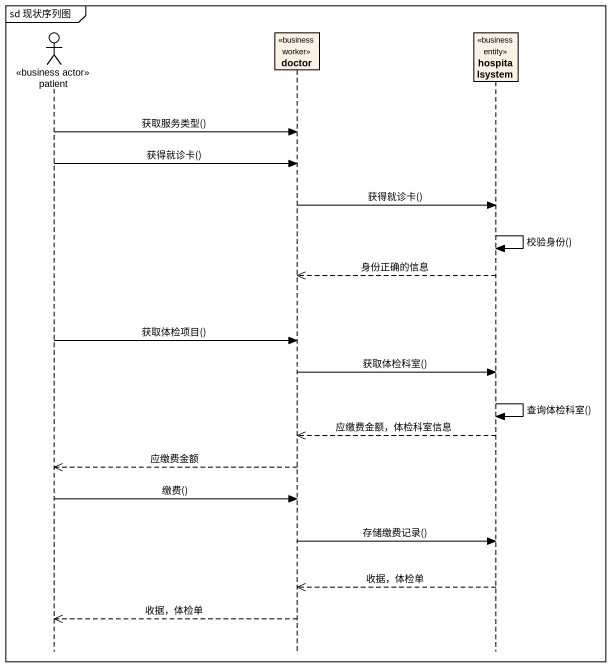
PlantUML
@startuml
mainframe sd 现状序列图
hide footbox
actor patient <<business actor>>
participant doctor <<business worker>>
participant hospitalsystem <<business entity>>

patient -> doctor : 获取服务类型()
patient -> doctor : 获得就诊卡()
doctor -> hospitalsystem : 获得就诊卡()
hospitalsystem -> hospitalsystem : 校验身份()
hospitalsystem -->> doctor : 身份正确的信息
patient -> doctor : 获取体检项目()
doctor -> hospitalsystem : 获取体检科室()
hospitalsystem -> hospitalsystem : 查询体检科室()
hospitalsystem -->> doctor : 应缴费金额，体检科室信息
doctor -->> patient : 应缴费金额
patient -> doctor : 缴费()
doctor -> hospitalsystem : 存储缴费记录()
hospitalsystem -->> doctor : 收据，体检单
doctor -->> patient : 收据，体检单
@enduml
